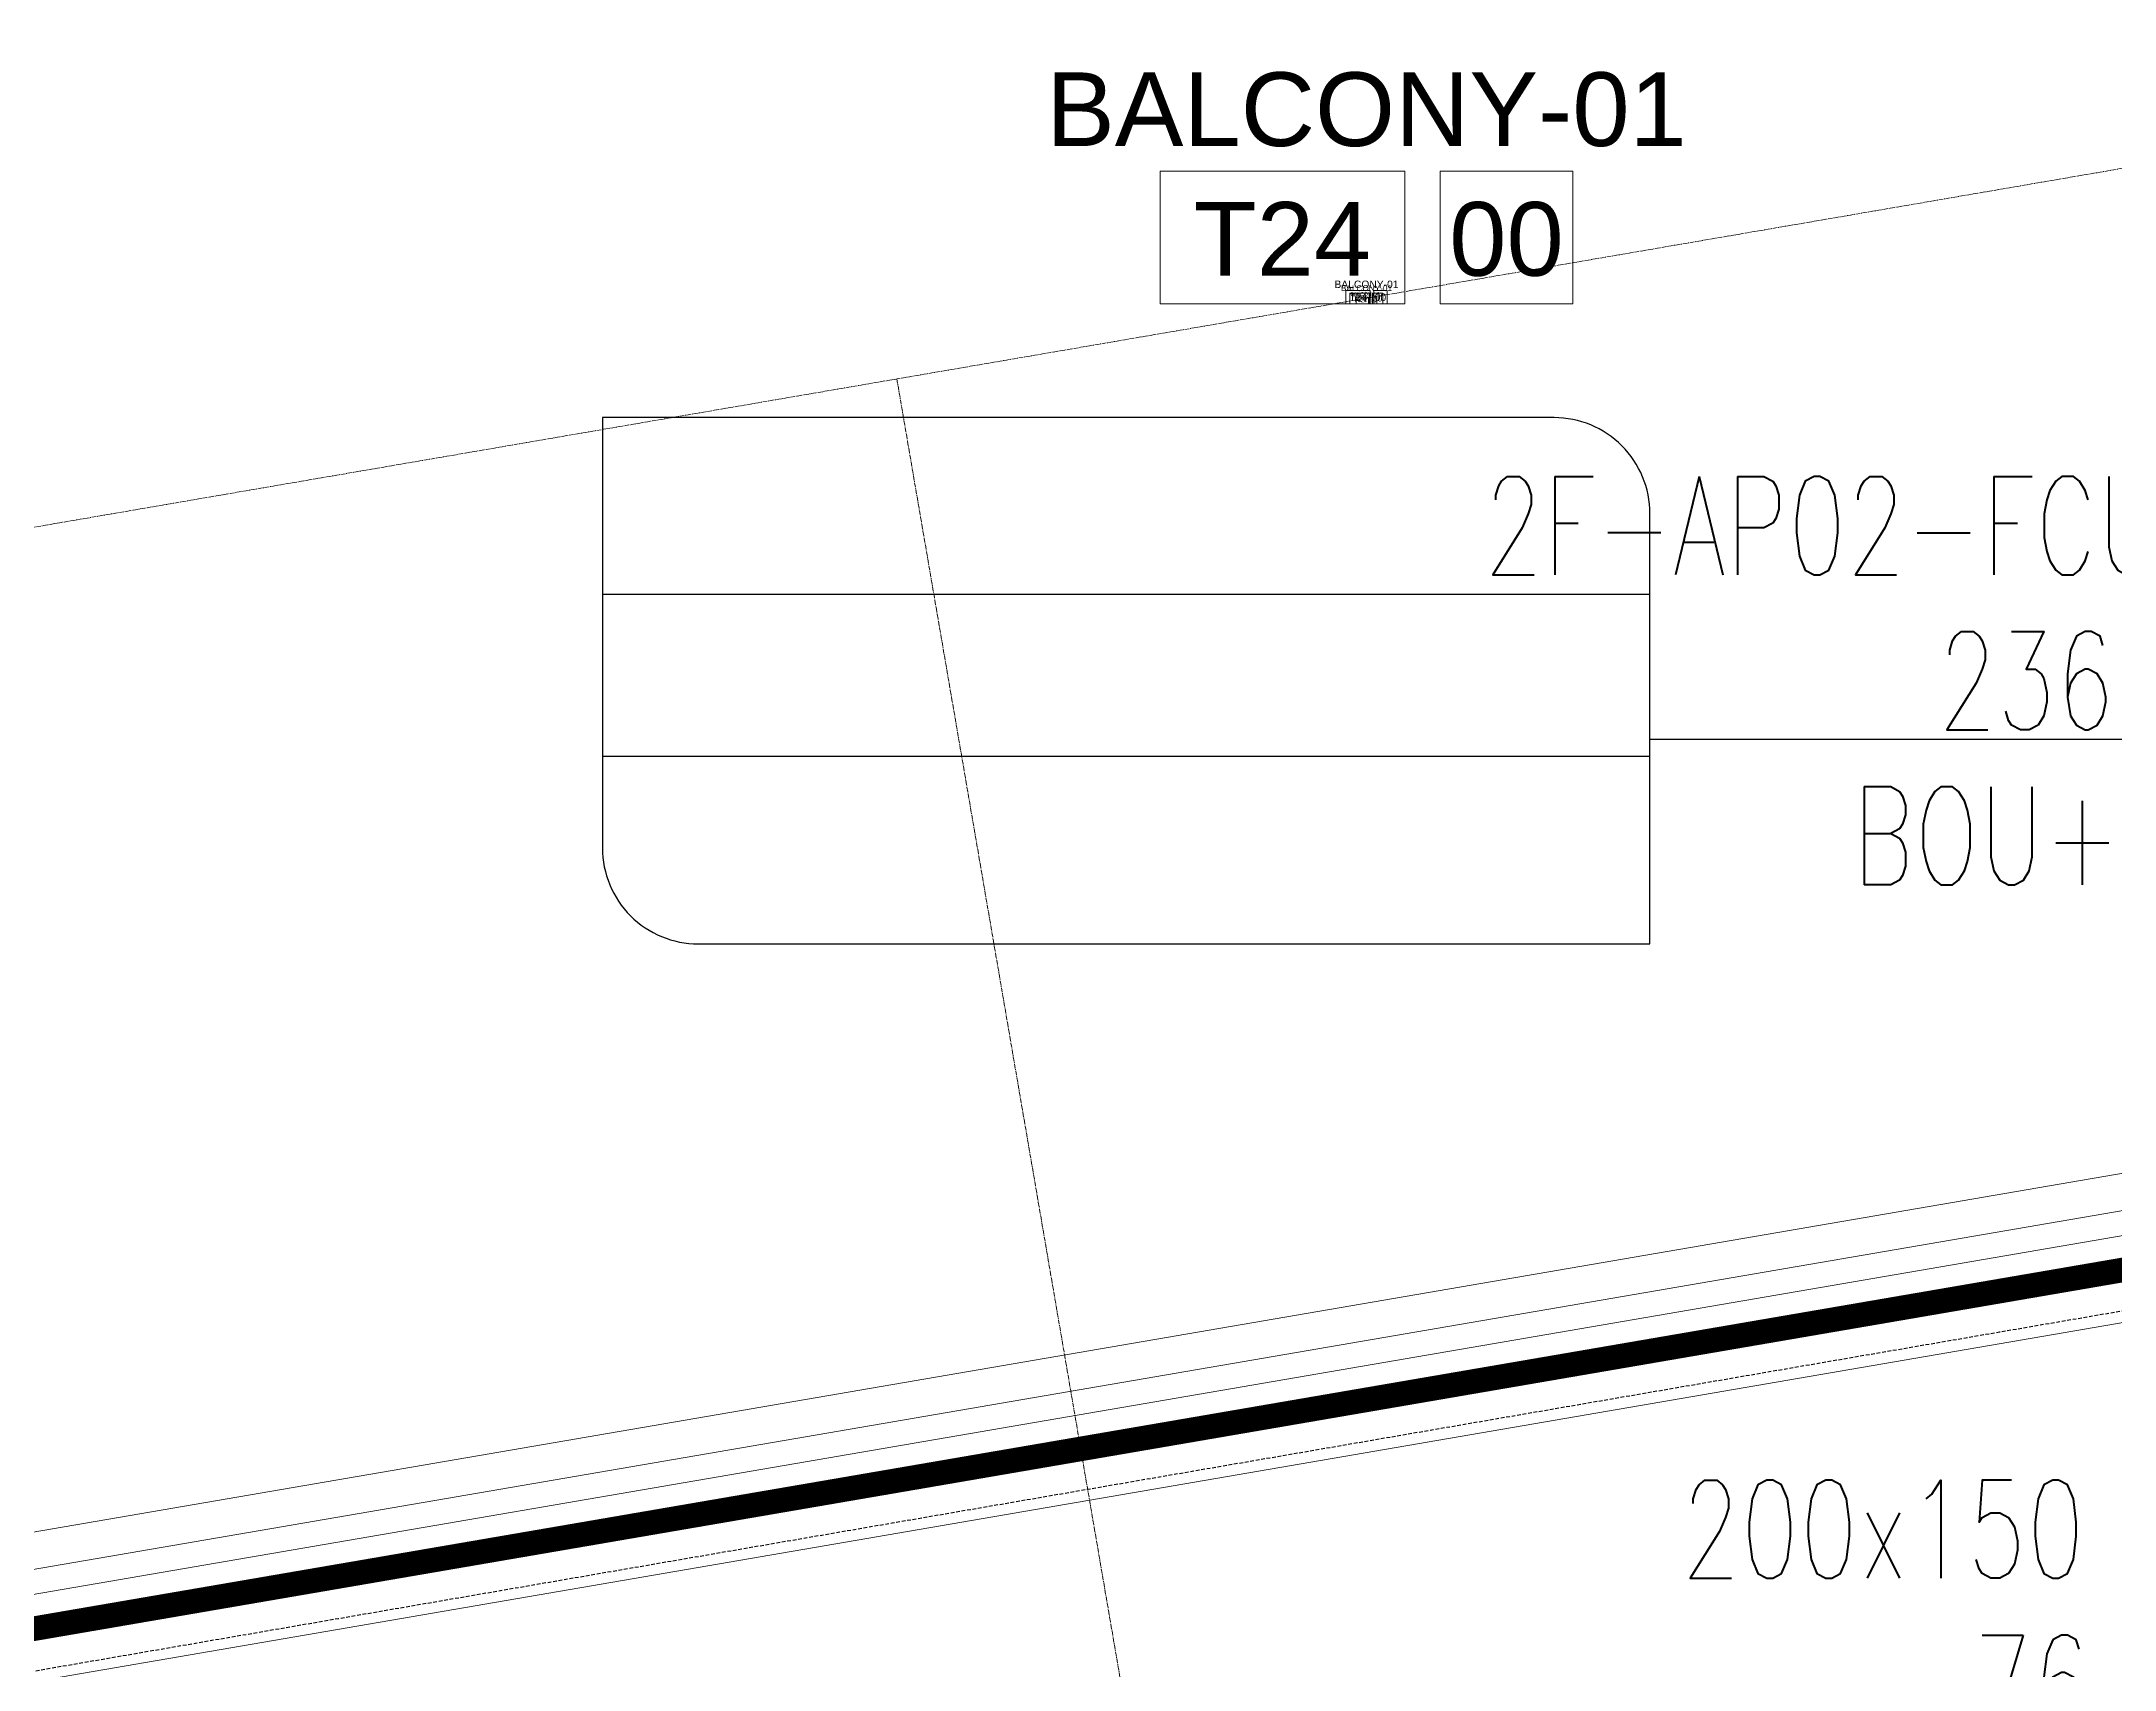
# Model space of a CAD drawing. Header units: millimetres. Extents: x -9226 to 166212, y -13 to 97274.
# Drawn here: x 12776 to 16996, y 7284 to 10598 of the extents above; entities that cross this region are included whole.
import ezdxf
from ezdxf.enums import TextEntityAlignment as Align

# ---------------------------------------------------------------- set-up
doc = ezdxf.new("R2010")
doc.units = ezdxf.units.MM
for name, pattern in [('23491-A-XR-GRID$0$23288-XR-Unit GRIDS$0$CENTER2', [28.575, 19.05, -3.175, 3.175, -3.175]), ('23491-GN-XR-PLOT LIMIT$0$DASHED', [0.75, 0.5, -0.25]), ('23491-GN-XR-PLOT LIMIT$0$PHANTOM2', [1.25, 0.625, -0.125, 0.125, -0.125, 0.125, -0.125])]:
    doc.linetypes.add(name, pattern=pattern)
doc.layers.get('0').update_dxf_attribs({"color": 8})
for name, color, linetype in [('0-AC TEXT', 7, 'Continuous'), ('1.STR', 8, 'Continuous'), ('23491-GN-XR-PLOT LIMIT$0$BUILDING', 8, 'Continuous'), ('cloud', 15, 'Continuous'), ('FAD', 3, 'Continuous'), ('TAGGING', 7, 'Continuous')]:
    doc.layers.add(name, color=color, linetype=linetype)
for name, color, linetype, lineweight in [('1.TAGGING', 7, 'Continuous', 5), ('1.XREF', 8, 'Continuous', 9), ('23491-A-XR-GRID$0$G-ANNO-GRID', 8, '23491-A-XR-GRID$0$23288-XR-Unit GRIDS$0$CENTER2', 0), ('23491-GN-XR-PLOT LIMIT$0$G-ANNO-TTLB', 8, 'Continuous', 5), ('23491-XR-AR-2ND FLOOR PLAN$0$23491-XR-AR-TYP FLOOR 2ND TO 18TH$0$23491-XR-AR-TYP-FLOOR$0$A-FLOR-HRAL', 8, 'Continuous', 15), ('23491-XR-AR-2ND FLOOR PLAN$0$23491-XR-AR-TYP FLOOR 2ND TO 18TH$0$23491-XR-AR-TYP-FLOOR$0$A-FLOR-PN00', 8, 'Continuous', 5), ('23491-XR-AR-2ND FLOOR PLAN$0$23491-XR-AR-TYP FLOOR 2ND TO 18TH$0$23491-XR-AR-TYP-FLOOR$0$A-VM-WALL LOW', 8, 'Continuous', 0), ('23491-XR-AR-2ND FLOOR PLAN$0$A-ANNO-DIMS', 8, 'Continuous', 5), ('23491-XR-AR-2ND FLOOR PLAN$0$A-ANNO-DIMS @ 10', 8, 'Continuous', 5), ('23491-XR-AR-2ND FLOOR PLAN$0$A-ANNO-DIMS @ 100', 8, 'Continuous', 5), ('23491-XR-AR-2ND FLOOR PLAN$0$A-ANNO-DIMS @ 5', 8, 'Continuous', 5), ('23491-XR-AR-2ND FLOOR PLAN$0$A-ANNO-DIMS @ 8', 8, 'Continuous', 5), ('23491-XR-AR-2ND FLOOR PLAN$0$A-FLOR-IDEN', 8, 'Continuous', 9), ('23491-XR-AR-2ND FLOOR PLAN$0$A-FLOR-IDEN @ 10', 8, 'Continuous', 9), ('23491-XR-AR-2ND FLOOR PLAN$0$A-FLOR-IDEN @ 100', 8, 'Continuous', 9), ('23491-XR-AR-2ND FLOOR PLAN$0$A-FLOR-IDEN @ 5', 8, 'Continuous', 9), ('23491-XR-AR-2ND FLOOR PLAN$0$A-FLOR-IDEN @ 8', 8, 'Continuous', 9), ('23491-XR-AR-2ND FLOOR PLAN$0$A-WALL-CAVI', 8, 'Continuous', 15), ('A-ANNO-DIMS', 8, 'Continuous', 9), ('MH SLAB', 15, 'Continuous', 0)]:
    doc.layers.add(name, color=color, linetype=linetype, lineweight=lineweight)
doc.styles.add('23491-XR-AR-2ND FLOOR PLAN$0$23491-XR-AR-2ND FLOOR PLAN$0$SDC-TEXT_4_2', font='arial.ttf')
doc.styles.add('23491-XR-AR-2ND FLOOR PLAN$0$SDC-TEXT_4_2', font='arial.ttf')
doc.styles.add('ROMANS', font='isocp.shx', dxfattribs={"width": 0.8})
doc.styles.add('ROMANS100', font='romans.shx', dxfattribs={"width": 0.7, "height": 100})
doc.dimstyles.new('JSE', dxfattribs={"dimtxt": 50, "dimasz": 150, "dimexe": 0.18, "dimexo": 0.0625, "dimgap": 50, "dimtad": 0, "dimdec": 0, "dimrnd": 5, "dimzin": 0, "dimdsep": 46, "dimtxsty": 'ROMANS', "dimcen": 0.09, "dimclrd": 7, "dimclre": 7, "dimclrt": 7, "dimadec": 0, "dimazin": 0, "dimtfac": 1, "dimtdec": 0, "dimtofl": 0, "dimtmove": 0, "dimatfit": 3, "dimfxl": 1, "dimtolj": 1, "dimtzin": 0, "dimarcsym": 1})
doc.dimstyles.new('JSE-1.25', dxfattribs={"dimtxt": 200, "dimasz": 150, "dimexe": 0.18, "dimexo": 0.0625, "dimgap": 20, "dimtad": 1, "dimdec": 0, "dimrnd": 5, "dimzin": 0, "dimdsep": 46, "dimtxsty": 'ROMANS', "dimcen": 0.09, "dimclrd": 256, "dimclre": 256, "dimclrt": 7, "dimadec": 0, "dimazin": 0, "dimtfac": 1, "dimtdec": 0, "dimtofl": 0, "dimtmove": 0, "dimatfit": 3, "dimfxl": 1, "dimtolj": 1, "dimtzin": 0, "dimarcsym": 0})

# ---------------------------------------------------------------- blocks, each defined once
blk = doc.blocks.new('*U507')
at = {"color": 8, "linetype": 'ByBlock'}
for points in [[(1.3, 0), (-7, 0), (-7, 4.5), (1.3, 4.5)], [(2.5, 0), (7, 0), (7, 4.5), (2.5, 4.5)]]:
    blk.add_lwpolyline(points, close=True, dxfattribs=at)
at = {"color": 8, "linetype": 'ByBlock', "style": '23491-XR-AR-2ND FLOOR PLAN$0$SDC-TEXT_4_2'}
for tag, p in [('ROOM-NAME-2', (0, 9.95)), ('ROOM-NAME-1', (0, 6.6)), ('ROOM-NO.', (-2.85, 2.2)), ('ROOM-FINISH', (4.75, 2.2))]:
    blk.add_attdef(tag, text='', height=2.5, dxfattribs=at).set_placement(p, align=Align.MIDDLE_CENTER)
blk = doc.blocks.new('*U726')
at = {"layer": '23491-XR-AR-2ND FLOOR PLAN$0$A-FLOR-IDEN @ 10', "color": 8}
ref = blk.add_blockref('*U507', (15473.1, 10064.1), dxfattribs=dict(at, xscale=5.999999999999999, yscale=5.999999999999999, zscale=5.999999999999999))
ref.add_attrib('ROOM-NO.', 'T24', dxfattribs={"layer": '0', "color": 0, "linetype": 'ByBlock', "height": 15, "style": '23491-XR-AR-2ND FLOOR PLAN$0$SDC-TEXT_4_2'}).set_placement((15456, 10077.3), align=Align.MIDDLE_CENTER)
ref.add_attrib('ROOM-FINISH', '00', dxfattribs={"layer": '0', "color": 0, "linetype": 'ByBlock', "height": 15, "style": '23491-XR-AR-2ND FLOOR PLAN$0$SDC-TEXT_4_2'}).set_placement((15501.6, 10077.3), align=Align.MIDDLE_CENTER)
ref.add_attrib('ROOM-NAME-1', 'BALCONY-01', dxfattribs={"layer": '0', "color": 0, "linetype": 'ByBlock', "height": 15, "style": '23491-XR-AR-2ND FLOOR PLAN$0$SDC-TEXT_4_2'}).set_placement((15473.1, 10103.7), align=Align.MIDDLE_CENTER)
at = {"layer": '23491-XR-AR-2ND FLOOR PLAN$0$A-FLOR-IDEN @ 100', "color": 8}
ref = blk.add_blockref('*U507', (15473.1, 10064.1), dxfattribs=dict(at, xscale=60, yscale=60, zscale=60))
ref.add_attrib('ROOM-NO.', 'T24', dxfattribs={"layer": '0', "color": 0, "linetype": 'ByBlock', "height": 150, "style": '23491-XR-AR-2ND FLOOR PLAN$0$SDC-TEXT_4_2'}).set_placement((15302.1, 10196.1), align=Align.MIDDLE_CENTER)
ref.add_attrib('ROOM-FINISH', '00', dxfattribs={"layer": '0', "color": 0, "linetype": 'ByBlock', "height": 150, "style": '23491-XR-AR-2ND FLOOR PLAN$0$SDC-TEXT_4_2'}).set_placement((15758.1, 10196.1), align=Align.MIDDLE_CENTER)
ref.add_attrib('ROOM-NAME-1', 'BALCONY-01', dxfattribs={"layer": '0', "color": 0, "linetype": 'ByBlock', "height": 150, "style": '23491-XR-AR-2ND FLOOR PLAN$0$SDC-TEXT_4_2'}).set_placement((15473.1, 10460.1), align=Align.MIDDLE_CENTER)
at = {"layer": '23491-XR-AR-2ND FLOOR PLAN$0$A-FLOR-IDEN @ 5', "color": 8}
ref = blk.add_blockref('*U507', (15473.1, 10064.1), dxfattribs=dict(at, xscale=3, yscale=3, zscale=3))
ref.add_attrib('ROOM-NO.', 'T24', dxfattribs={"layer": '0', "color": 0, "linetype": 'ByBlock', "height": 7.5, "style": '23491-XR-AR-2ND FLOOR PLAN$0$SDC-TEXT_4_2'}).set_placement((15464.6, 10070.7), align=Align.MIDDLE_CENTER)
ref.add_attrib('ROOM-FINISH', '00', dxfattribs={"layer": '0', "color": 0, "linetype": 'ByBlock', "height": 7.5, "style": '23491-XR-AR-2ND FLOOR PLAN$0$SDC-TEXT_4_2'}).set_placement((15487.4, 10070.7), align=Align.MIDDLE_CENTER)
ref.add_attrib('ROOM-NAME-1', 'BALCONY-01', dxfattribs={"layer": '0', "color": 0, "linetype": 'ByBlock', "height": 7.5, "style": '23491-XR-AR-2ND FLOOR PLAN$0$SDC-TEXT_4_2'}).set_placement((15473.1, 10083.9), align=Align.MIDDLE_CENTER)
at = {"layer": '23491-XR-AR-2ND FLOOR PLAN$0$A-FLOR-IDEN @ 8', "color": 8}
ref = blk.add_blockref('*U507', (15473.1, 10064.1), dxfattribs=dict(at, xscale=4.8, yscale=4.8, zscale=4.8))
ref.add_attrib('ROOM-NO.', 'T24', dxfattribs={"layer": '0', "color": 0, "linetype": 'ByBlock', "height": 12, "style": '23491-XR-AR-2ND FLOOR PLAN$0$SDC-TEXT_4_2'}).set_placement((15459.5, 10074.6), align=Align.MIDDLE_CENTER)
ref.add_attrib('ROOM-FINISH', '00', dxfattribs={"layer": '0', "color": 0, "linetype": 'ByBlock', "height": 12, "style": '23491-XR-AR-2ND FLOOR PLAN$0$SDC-TEXT_4_2'}).set_placement((15495.9, 10074.6), align=Align.MIDDLE_CENTER)
ref.add_attrib('ROOM-NAME-1', 'BALCONY-01', dxfattribs={"layer": '0', "color": 0, "linetype": 'ByBlock', "height": 12, "style": '23491-XR-AR-2ND FLOOR PLAN$0$SDC-TEXT_4_2'}).set_placement((15473.1, 10095.8), align=Align.MIDDLE_CENTER)
blk = doc.blocks.new('23491-GN-XR-PLOT LIMIT')
at = {"layer": '23491-GN-XR-PLOT LIMIT$0$BUILDING', "color": 8, "linetype": '23491-GN-XR-PLOT LIMIT$0$DASHED', "ltscale": 15, "flags": 128}
blk.add_lwpolyline([(48692.6, 81480), (11335.6, 81480), (10000, 80144.4), (10000, 6804.2, -0.000414), (46066.1, 13003.5), (50500, 17623.6), (50500, 80172.6)], format="xyb", close=True, dxfattribs=at)
at = {"layer": '23491-GN-XR-PLOT LIMIT$0$G-ANNO-TTLB', "color": 8, "linetype": '23491-GN-XR-PLOT LIMIT$0$PHANTOM2', "ltscale": 25, "const_width": 25, "flags": 128}
blk.add_lwpolyline([(60000, 91480), (0, 91480), (0, 0, -0.000688), (60000, 10310)], format="xyb", close=True, dxfattribs=at)
blk = doc.blocks.new('*U531')
at = {"color": 8, "linetype": 'ByBlock'}
for points in [[(1.3, 0), (-7, 0), (-7, 4.5), (1.3, 4.5)], [(2.5, 0), (7, 0), (7, 4.5), (2.5, 4.5)]]:
    blk.add_lwpolyline(points, close=True, dxfattribs=at)
at = {"color": 8, "linetype": 'ByBlock', "style": '23491-XR-AR-2ND FLOOR PLAN$0$23491-XR-AR-2ND FLOOR PLAN$0$SDC-TEXT_4_2'}
for tag, p in [('ROOM-NAME-2', (0, 9.95)), ('ROOM-NAME-1', (0, 6.6)), ('ROOM-NO.', (-2.85, 2.2)), ('ROOM-FINISH', (4.75, 2.2))]:
    blk.add_attdef(tag, text='', height=2.5, dxfattribs=at).set_placement(p, align=Align.MIDDLE_CENTER)
blk = doc.blocks.new('*U843')
at = {"layer": '23491-XR-AR-2ND FLOOR PLAN$0$A-ANNO-DIMS @ 10', "color": 8}
ref = blk.add_blockref('*U531', (15473.1, 10064.1), dxfattribs=dict(at, xscale=5.999999999999999, yscale=5.999999999999999, zscale=5.999999999999999))
ref.add_attrib('ROOM-NO.', 'T24', dxfattribs={"layer": '0', "color": 0, "linetype": 'ByBlock', "height": 15, "style": '23491-XR-AR-2ND FLOOR PLAN$0$23491-XR-AR-2ND FLOOR PLAN$0$SDC-TEXT_4_2'}).set_placement((15456, 10077.3), align=Align.MIDDLE_CENTER)
ref.add_attrib('ROOM-FINISH', '00', dxfattribs={"layer": '0', "color": 0, "linetype": 'ByBlock', "height": 15, "style": '23491-XR-AR-2ND FLOOR PLAN$0$23491-XR-AR-2ND FLOOR PLAN$0$SDC-TEXT_4_2'}).set_placement((15501.6, 10077.3), align=Align.MIDDLE_CENTER)
ref.add_attrib('ROOM-NAME-1', 'BALCONY-01', dxfattribs={"layer": '0', "color": 0, "linetype": 'ByBlock', "height": 15, "style": '23491-XR-AR-2ND FLOOR PLAN$0$23491-XR-AR-2ND FLOOR PLAN$0$SDC-TEXT_4_2'}).set_placement((15473.1, 10103.7), align=Align.MIDDLE_CENTER)
at = {"layer": '23491-XR-AR-2ND FLOOR PLAN$0$A-ANNO-DIMS @ 100', "color": 8}
ref = blk.add_blockref('*U531', (15473.1, 10064.1), dxfattribs=dict(at, xscale=60, yscale=60, zscale=60))
ref.add_attrib('ROOM-NO.', 'T24', dxfattribs={"layer": '0', "color": 0, "linetype": 'ByBlock', "height": 150, "style": '23491-XR-AR-2ND FLOOR PLAN$0$23491-XR-AR-2ND FLOOR PLAN$0$SDC-TEXT_4_2'}).set_placement((15302.1, 10196.1), align=Align.MIDDLE_CENTER)
ref.add_attrib('ROOM-FINISH', '00', dxfattribs={"layer": '0', "color": 0, "linetype": 'ByBlock', "height": 150, "style": '23491-XR-AR-2ND FLOOR PLAN$0$23491-XR-AR-2ND FLOOR PLAN$0$SDC-TEXT_4_2'}).set_placement((15758.1, 10196.1), align=Align.MIDDLE_CENTER)
ref.add_attrib('ROOM-NAME-1', 'BALCONY-01', dxfattribs={"layer": '0', "color": 0, "linetype": 'ByBlock', "height": 150, "style": '23491-XR-AR-2ND FLOOR PLAN$0$23491-XR-AR-2ND FLOOR PLAN$0$SDC-TEXT_4_2'}).set_placement((15473.1, 10460.1), align=Align.MIDDLE_CENTER)
at = {"layer": '23491-XR-AR-2ND FLOOR PLAN$0$A-ANNO-DIMS @ 5', "color": 8}
ref = blk.add_blockref('*U531', (15473.1, 10064.1), dxfattribs=dict(at, xscale=3, yscale=3, zscale=3))
ref.add_attrib('ROOM-NO.', 'T24', dxfattribs={"layer": '0', "color": 0, "linetype": 'ByBlock', "height": 7.5, "style": '23491-XR-AR-2ND FLOOR PLAN$0$23491-XR-AR-2ND FLOOR PLAN$0$SDC-TEXT_4_2'}).set_placement((15464.6, 10070.7), align=Align.MIDDLE_CENTER)
ref.add_attrib('ROOM-FINISH', '00', dxfattribs={"layer": '0', "color": 0, "linetype": 'ByBlock', "height": 7.5, "style": '23491-XR-AR-2ND FLOOR PLAN$0$23491-XR-AR-2ND FLOOR PLAN$0$SDC-TEXT_4_2'}).set_placement((15487.4, 10070.7), align=Align.MIDDLE_CENTER)
ref.add_attrib('ROOM-NAME-1', 'BALCONY-01', dxfattribs={"layer": '0', "color": 0, "linetype": 'ByBlock', "height": 7.5, "style": '23491-XR-AR-2ND FLOOR PLAN$0$23491-XR-AR-2ND FLOOR PLAN$0$SDC-TEXT_4_2'}).set_placement((15473.1, 10083.9), align=Align.MIDDLE_CENTER)
at = {"layer": '23491-XR-AR-2ND FLOOR PLAN$0$A-ANNO-DIMS @ 8', "color": 8}
ref = blk.add_blockref('*U531', (15473.1, 10064.1), dxfattribs=dict(at, xscale=4.8, yscale=4.8, zscale=4.8))
ref.add_attrib('ROOM-NO.', 'T24', dxfattribs={"layer": '0', "color": 0, "linetype": 'ByBlock', "height": 12, "style": '23491-XR-AR-2ND FLOOR PLAN$0$23491-XR-AR-2ND FLOOR PLAN$0$SDC-TEXT_4_2'}).set_placement((15459.5, 10074.6), align=Align.MIDDLE_CENTER)
ref.add_attrib('ROOM-FINISH', '00', dxfattribs={"layer": '0', "color": 0, "linetype": 'ByBlock', "height": 12, "style": '23491-XR-AR-2ND FLOOR PLAN$0$23491-XR-AR-2ND FLOOR PLAN$0$SDC-TEXT_4_2'}).set_placement((15495.9, 10074.6), align=Align.MIDDLE_CENTER)
ref.add_attrib('ROOM-NAME-1', 'BALCONY-01', dxfattribs={"layer": '0', "color": 0, "linetype": 'ByBlock', "height": 12, "style": '23491-XR-AR-2ND FLOOR PLAN$0$23491-XR-AR-2ND FLOOR PLAN$0$SDC-TEXT_4_2'}).set_placement((15473.1, 10095.8), align=Align.MIDDLE_CENTER)
blk = doc.blocks.new('23491-XR-AR-2ND FLOOR PLAN')
at = {"layer": '23491-XR-AR-2ND FLOOR PLAN$0$23491-XR-AR-TYP FLOOR 2ND TO 18TH$0$23491-XR-AR-TYP-FLOOR$0$A-FLOR-HRAL', "color": 8}
for points in [[(43929.3, 12954.5, -0.08605), (43325.8, 12739.8), (12013.4, 7359.2, -0.414214), (10771.8, 8236.6), (10240.8, 11342.3, -0.414214), (10506, 11717.6), (11195.9, 11836.2)], [(43938.3, 12902.3, -0.083716), (43334.3, 12690.5), (12021.8, 7309.9, -0.414214), (10722.6, 8228.1), (10191.5, 11333.8, -0.414214), (10497.6, 11766.9), (11187.4, 11885.4)]]:
    blk.add_lwpolyline(points, format="xyb", dxfattribs=at)
at = {"layer": '23491-XR-AR-2ND FLOOR PLAN$0$23491-XR-AR-TYP FLOOR 2ND TO 18TH$0$23491-XR-AR-TYP-FLOOR$0$A-FLOR-PN00', "color": 8}
blk.add_line((12051.5, 7137.4), (43411.7, 12526.2), dxfattribs=at)
at = {"layer": '23491-XR-AR-2ND FLOOR PLAN$0$23491-XR-AR-TYP FLOOR 2ND TO 18TH$0$23491-XR-AR-TYP-FLOOR$0$A-VM-WALL LOW', "color": 8}
for points in [[(43915.8, 13033.2, -0.089813), (43313.1, 12813.7), (12000.7, 7433.1, -0.414214), (10845.8, 8249.3), (10314.7, 11355, -0.414214), (10518.7, 11643.7), (11208.6, 11762.3)], [(43951.7, 12824.2, -0.080447), (43347, 12616.6), (12034.5, 7236, -0.414214), (10648.6, 8215.4), (10117.6, 11321.1, -0.414214), (10484.9, 11840.8), (11174.7, 11959.4)]]:
    blk.add_lwpolyline(points, format="xyb", dxfattribs=at)
at = {"layer": '23491-XR-AR-2ND FLOOR PLAN$0$A-ANNO-DIMS'}
blk.add_blockref('*U843', (0, 0), dxfattribs=at)
at = {"layer": '23491-XR-AR-2ND FLOOR PLAN$0$A-FLOR-IDEN'}
blk.add_blockref('*U726', (0, 0), dxfattribs=at)
at = {"layer": '23491-XR-AR-2ND FLOOR PLAN$0$A-WALL-CAVI', "color": 8}
blk.add_blockref('23491-GN-XR-PLOT LIMIT', (0, 0), dxfattribs=at)
blk = doc.blocks.new('23491-A-XR-GRID')
at = {"layer": '23491-A-XR-GRID$0$G-ANNO-GRID', "color": 8, "ltscale": 0.5, "extrusion": (-0.000521864, -4.45141e-05, 1)}
blk.add_line((-5047, 6549, -16.6), (59187.9, 17587.6, 17.4), dxfattribs=at)
at = {"layer": '23491-A-XR-GRID$0$G-ANNO-GRID', "color": 8, "ltscale": 0.5}
blk.add_line((14517.1, 9911, -1.5), (15692.7, 3070, -1.5), dxfattribs=at)
blk = doc.blocks.new('XREF')
at = {"layer": 'A-ANNO-DIMS', "color": 8}
blk.add_blockref('23491-XR-AR-2ND FLOOR PLAN', (0, 0), dxfattribs=at)
blk.add_blockref('23491-A-XR-GRID', (0, 0))
blk = doc.blocks.new('I LOVE USTR')
at = {"layer": 'MH SLAB', "const_width": 50}
blk.add_lwpolyline([(43216.4, 17719.1), (44047.4, 12883.2, -0.093317), (43355.2, 12622.3), (12015.4, 7239.6, -0.414199), (10629.5, 8219), (9935.6, 12256.9), (11019.7, 12443.2), (9740.9, 19884.8), (10254.3, 19973), (10238.2, 20067), (12308.6, 20422.8), (10825.9, 29051.1, -0.414214), (11805.3, 30437), (26850, 33022.3), (26850, 34179.9), (27600.4, 34180), (27600.4, 79563.2, -0.414214), (29600.4, 81563.2), (37750, 81563.2), (47799.9, 81563.2, -0.414214), (49799.9, 79563.2), (49799.9, 18850.6), (43216.4, 17719.1)], format="xyb", dxfattribs=at)
blk = doc.blocks.new('A$C32d94600')
at = {"layer": 'cloud', "color": 15}
blk.add_blockref('I LOVE USTR', (-5100, -86375.9, 0), dxfattribs=at)
blk = doc.blocks.new('*U563')
at = {"layer": 'TAGGING', "color": 7, "linetype": 'Continuous', "extrusion": (0.017452, 2.537e-13, 0.999848)}
for p, q in [((1638.6, -276.3, -28.1), (0, -276.4, 0)), ((1638.6, -530.2, -28.1), (0, -530.3, 0))]:
    blk.add_line(p, q, dxfattribs=at)
blk.add_lwpolyline([(0.1, -1488.8), (0, 0), (-673.2, 0, 0.414214), (-823.2, -150.1), (-823.2, -1638.9), (-149.9, -1638.8, 0.414214)], format="xyb", close=True, dxfattribs=at)

msp = doc.modelspace()

# ---------------------------------------------------------------- block references
at = {"layer": '1.STR'}
msp.add_blockref('A$C32d94600', (5100, 86375.3), dxfattribs=at)

# ---------------------------------------------------------------- next in the draw order: block references
at = {"layer": '1.XREF'}
msp.add_blockref('XREF', (0, 0), dxfattribs=at)

# ---------------------------------------------------------------- next in the draw order: block references
at = {"layer": '1.TAGGING', "extrusion": (9.01524e-08, 1.05654e-06, 1), "xscale": 1.301204819277109, "yscale": 1.301204819277109, "zscale": 1.301204819277109, "rotation": 359.9965319515175}
msp.add_blockref('*U563', (13917.9, 9832.2, 37.2), dxfattribs=at)

# ---------------------------------------------------------------- next in the draw order: texts
at = {"layer": '0-AC TEXT', "extrusion": (9.01524e-08, 1.05654e-06, 1), "insert": (17488.2, 9712.3, 71.6), "char_height": 200, "width": 3514.266, "attachment_point": 3, "text_direction": (1, -6.1e-05, 0), "line_spacing_factor": 0.946776, "style": 'ROMANS100'}
msp.add_mtext('2F-AP02-FCU-01\\P       236 L/s. \\P    BOU+2600', dxfattribs=at)
at = {"layer": '0-AC TEXT', "insert": (17380, 7669.6, -1.5), "char_height": 200, "width": 2328.667, "attachment_point": 3, "line_spacing_factor": 0.946776, "style": 'ROMANS100'}
msp.add_mtext('200x150 EAD\\P76 L/s\\PBOD+3120', dxfattribs=at)

# ---------------------------------------------------------------- next in the draw order: leaders
at = {"layer": '1.TAGGING'}
msp.add_leader([(17764.2, 21664.7, 0.3), (17765.9, 9177.3, 0.3), (16050, 9177.3, 0.3)], dimstyle='JSE-1.25', override={"dimtad": 0}, dxfattribs=at)
at = {"layer": 'FAD'}
msp.add_leader([(18093.4, 20255.8, -7.7), (18093.4, 7179.7, -7.7), (16405.9, 7179.7, -7.7)], dimstyle='JSE', override={"dimgap": 50, "dimtad": 0}, dxfattribs=at)

doc.saveas('drawing.dxf')
